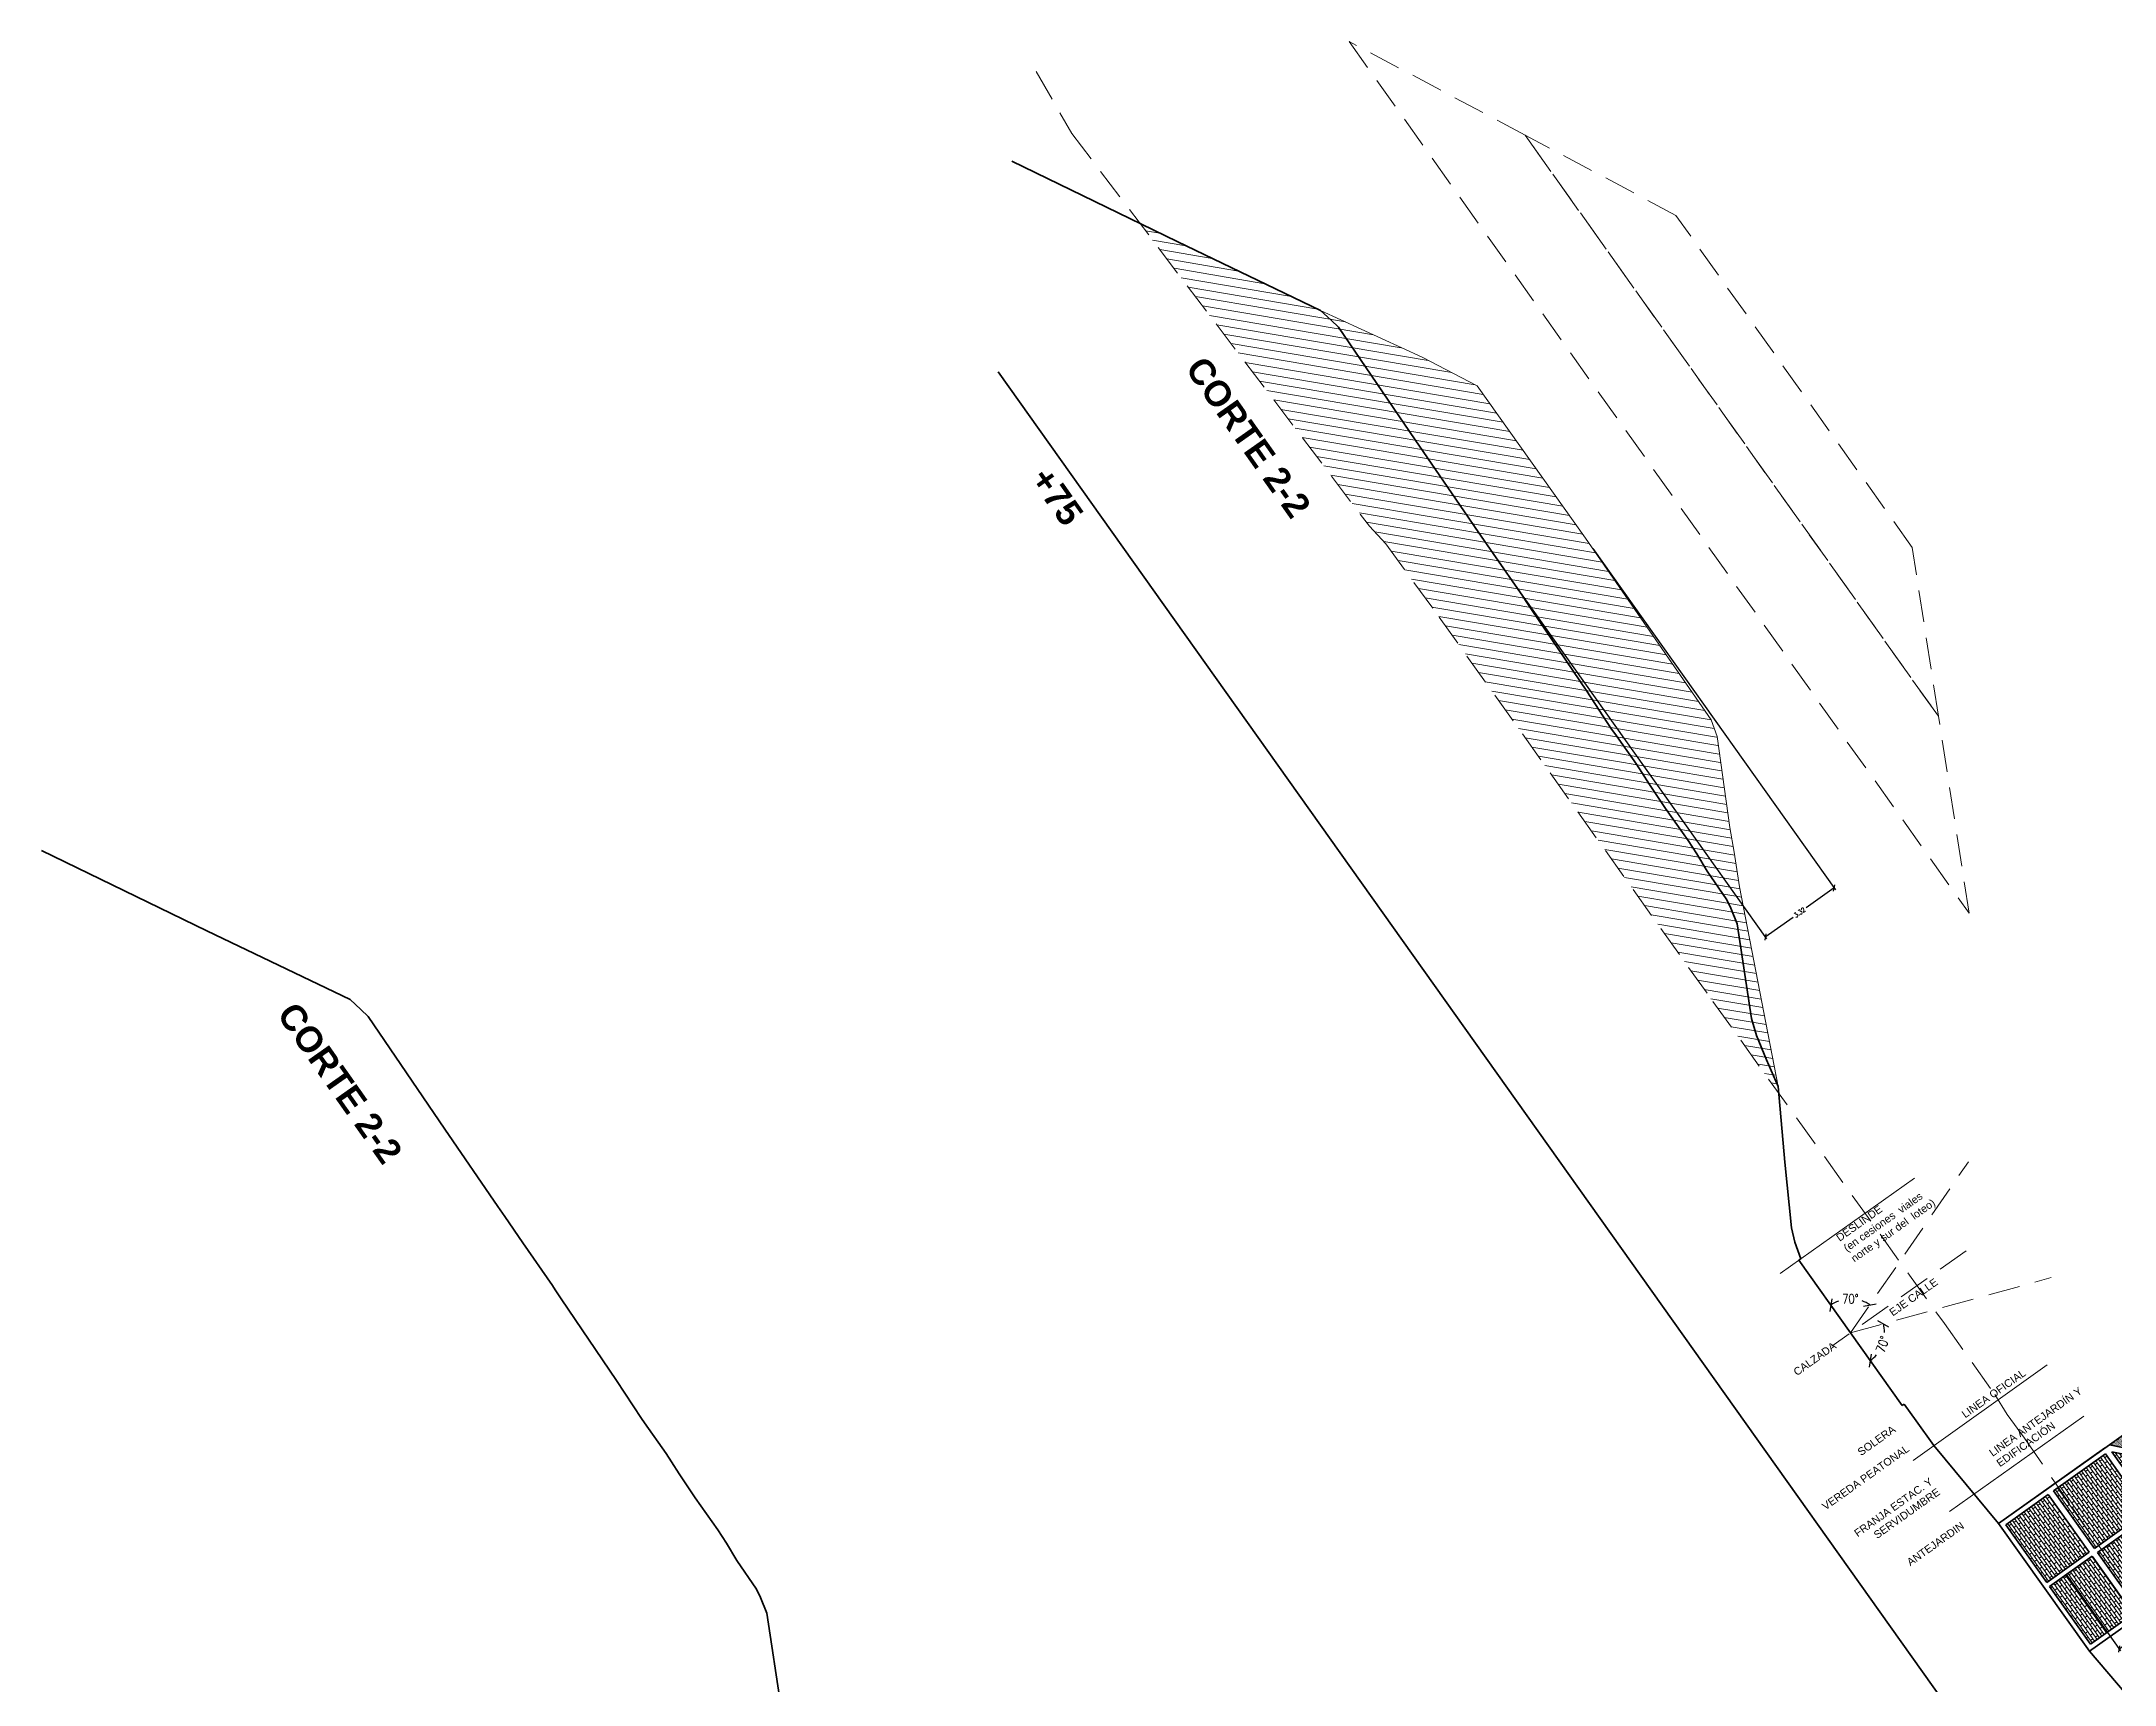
# Model space of a CAD drawing. Header units: metres. Extents: x 12 to 777, y -493 to 333.
# Drawn here: x 636.3 to 717.7, y -113.9 to -49.4 of the extents above; entities that cross this region are included whole.
import ezdxf

# ---------------------------------------------------------------- set-up
doc = ezdxf.new("R2010")
doc.units = ezdxf.units.M
doc.header["$LTSCALE"] = 5
doc.header["$MEASUREMENT"] = 0
doc.linetypes.add('HIDDEN', pattern=[0.375, 0.25, -0.125])
doc.layers.get('0').update_dxf_attribs({"color": 30})
for name, color, linetype, lineweight in [('A-ANNO-DIMS', 3, 'Continuous', 18), ('A-ANNO-TEXT', 3, 'Continuous', 18), ('A-ELEV-MBE1', 7, 'Continuous', 35), ('A-ELEV-OVHD', 3, 'HIDDEN', 18), ('A-ELEV-PATT', 8, 'Continuous', 18), ('A-SECT-MCUT', 7, 'Continuous', 35), ('G-ANNO-SYMB', 3, 'Continuous', 18), ('U-BLDG-TYPE', 7, 'Continuous', 35)]:
    doc.layers.add(name, color=color, linetype=linetype, lineweight=lineweight)
doc.styles.add('E-ARIAL', font='arial.ttf')
doc.styles.add('E-ROMANS', font='romans.shx', dxfattribs={"width": 0.8})
doc.dimstyles.new('E-0100_TICK_18', dxfattribs={"dimscale": 0.001, "dimtxt": 180, "dimasz": 180, "dimexe": 90, "dimexo": 60, "dimgap": 90, "dimtad": 0, "dimzin": 0, "dimdsep": 46, "dimtxsty": 'E-ROMANS', "dimblk": 'OBLIQUE', "dimcen": 90, "dimclrd": 256, "dimclre": 256, "dimclrt": 256, "dimadec": 0, "dimazin": 0, "dimtfac": 1, "dimtmove": 1, "dimatfit": 3, "dimldrblk": 'OPEN90', "dimfxl": 1, "dimtfill": 1, "dimtolj": 1, "dimtzin": 0, "dimarcsym": 0})
doc.dimstyles.new('E-0200_TICK_18', dxfattribs={"dimscale": 0.001, "dimtxt": 360, "dimasz": 360, "dimexe": 180, "dimexo": 120, "dimgap": 180, "dimtad": 0, "dimzin": 0, "dimdsep": 46, "dimtxsty": 'E-ROMANS', "dimblk": 'OBLIQUE', "dimcen": 180, "dimclrd": 256, "dimclre": 256, "dimclrt": 256, "dimadec": 0, "dimazin": 0, "dimtfac": 1, "dimtmove": 1, "dimatfit": 3, "dimldrblk": 'OPEN90', "dimfxl": 1, "dimtfill": 1, "dimtolj": 1, "dimtzin": 0, "dimarcsym": 0})

# ---------------------------------------------------------------- blocks, each defined once
blk = doc.blocks.new('_Oblique')
at = {"color": 0, "linetype": 'ByBlock', "lineweight": -2}
blk.add_line((-0.5, -0.5), (0.5, 0.5), dxfattribs=at)
blk = doc.blocks.new('*D466')
at = {"layer": 'A-ANNO-DIMS', "lineweight": -2, "transparency": 16777216}
for start, end in [(110.90549, 125.41278), (55.41278, 69.92007)]:
    blk.add_arc((707.309, -100.11), 1.337, start, end, dxfattribs=at)
at = {"layer": 'A-ANNO-DIMS', "lineweight": -2, "transparency": 16777216, "xscale": 0.3599999999999999, "yscale": 0.3599999999999999, "zscale": 0.3599999999999999}
for p, rotation in [((706.534, -99.021), 215.4127814502131), ((708.067, -99.009), 325.4127811908098)]:
    blk.add_blockref('_Oblique', p, dxfattribs=dict(at, rotation=rotation))
at = {"layer": 'A-ANNO-DIMS', "transparency": 16777216, "insert": (707.299, -98.773), "char_height": 0.36, "attachment_point": 5, "rotation": 0.41278, "style": 'E-ROMANS', "bg_fill": 3, "box_fill_scale": 1.25, "bg_fill_color": 256, "bg_fill_true_color": 13158600, "bg_fill_transparency": 0}
blk.add_mtext('\\A1;70°', dxfattribs=at)
blk = doc.blocks.new('_Open90')
at = {"color": 0, "linetype": 'ByBlock', "lineweight": -2}
for p, q in [((0, 0), (-1, 0)), ((-0.5, 0.5), (0, 0)), ((0, 0), (-0.5, -0.5))]:
    blk.add_line(p, q, dxfattribs=at)
blk = doc.blocks.new('*D467')
at = {"layer": 'A-ANNO-DIMS', "lineweight": -2, "transparency": 16777216}
for start, end in [(0.90549, 15.41278), (305.41278, 319.92007)]:
    blk.add_arc((707.309, -100.11), 1.337, start, end, dxfattribs=at)
for p, xscale, yscale, zscale, rotation in [((708.597, -99.755), 0.36, 0.36, 0.36, 105.4127811948426), ((708.083, -101.2), 0.3599999999999999, 0.3599999999999999, 0.3599999999999999, 215.4127813763303)]:
    blk.add_blockref('_Oblique', p, dxfattribs=dict(at, xscale=xscale, yscale=yscale, zscale=zscale, rotation=rotation))
at = {"layer": 'A-ANNO-DIMS', "transparency": 16777216, "insert": (708.568, -100.558), "char_height": 0.36, "attachment_point": 5, "rotation": 70.41278, "style": 'E-ROMANS', "bg_fill": 3, "box_fill_scale": 1.25, "bg_fill_color": 256, "bg_fill_true_color": 13158600, "bg_fill_transparency": 0}
blk.add_mtext('\\A1;70°', dxfattribs=at)
blk = doc.blocks.new('P')
h = blk.add_hatch()
h.set_pattern_fill('ANGLE', color=256, style=0)
h.set_pattern_definition([(0, (170.91, -301.839), (0, 6.985), [5.08, -1.905]), (90, (170.91, -301.839), (-6.985, 4e-16), [5.08, -1.905])])
h.paths.add_polyline_path([(173.77, -298.764), (171.63, -298.764), (170.91, -301.839)])
at = {"layer": 'A-ELEV-PATT'}
h = blk.add_hatch(dxfattribs=at)
h.set_pattern_fill('DOTS', color=8, scale=0.03, angle=16.64488, style=0)
h.set_pattern_definition([(16.6449, (170.910177, -301.839314), (0.00917307, 0.05245027), [0, -0.047625])])
h.paths.add_polyline_path([(170.91, -301.839), (173.77, -298.764), (171.63, -298.764)])
h = blk.add_hatch(dxfattribs=at)
h.set_pattern_fill('AR-BRSTD', color=8, scale=0.0017, angle=16.64488, style=0)
h.set_pattern_definition([(269.99686, (228.6321, -181.905), (-0.11516106, 6.3e-06), []), (179.99686, (228.6321, -181.905), (-0.1151516, 0.1727263), [0.11516106, -0.11516106])])
h.paths.add_polyline_path([(174.11, -301.939), (174.11, -304.714), (176.61, -304.714), (176.61, -301.939)])
h.paths.add_polyline_path([(174.11, -298.964), (174.11, -301.739), (176.61, -301.739), (176.61, -298.964)])
h.paths.add_polyline_path([(176.862, -298.964), (176.862, -301.739), (178.91, -301.739), (178.91, -298.964)])
h.paths.add_polyline_path([(176.862, -301.939), (176.862, -304.714), (178.91, -304.714), (178.91, -301.939)])
h.paths.add_polyline_path([(173.858, -299.04), (171.254, -301.839), (173.858, -304.639)])
at = {"layer": 'A-SECT-MCUT'}
for p, q in [((170.91, -301.839), (173.77, -298.764)), ((171.63, -298.764), (170.91, -301.839)), ((171.254, -301.839), (173.858, -299.04)), ((173.77, -298.764), (171.63, -298.764)), ((173.77, -298.764), (179.11, -298.764)), ((173.858, -299.04), (173.858, -304.639)), ((174.01, -298.764), (179.11, -298.764)), ((174.11, -298.964), (176.61, -298.964)), ((174.11, -298.964), (174.11, -301.739)), ((176.61, -298.964), (176.61, -301.739)), ((176.862, -298.964), (178.91, -298.964)), ((176.862, -298.964), (176.862, -301.739)), ((178.91, -298.964), (178.91, -301.739)), ((179.11, -298.764), (179.11, -304.914)), ((179.11, -298.764), (179.11, -304.914)), ((173.77, -304.914), (170.91, -301.839)), ((173.858, -304.639), (171.254, -301.839)), ((174.11, -301.939), (174.11, -304.714)), ((176.61, -301.939), (176.61, -304.714)), ((176.862, -301.939), (176.862, -304.714)), ((178.91, -301.939), (178.91, -304.714)), ((179.11, -304.914), (173.77, -304.914)), ((179.11, -304.914), (174.01, -304.914)), ((176.61, -304.714), (174.11, -304.714)), ((178.91, -304.714), (176.862, -304.714))]:
    blk.add_line(p, q, dxfattribs=at)
for points in [[(176.61, -301.739), (174.11, -301.739)], [(178.91, -301.739), (176.862, -301.739)], [(176.61, -301.939), (174.11, -301.939)], [(178.91, -301.939), (176.862, -301.939)]]:
    blk.add_lwpolyline(points, dxfattribs=at)
blk = doc.blocks.new('*D470')
at = {"layer": 'A-ANNO-DIMS', "lineweight": -2, "transparency": 16777216}
for p, q in [((722.764, -104.586), (724.911, -107.607)), ((724.859, -107.533), (721.607, -109.846)), ((715.755, -109.57), (717.902, -112.59)), ((717.85, -112.516), (721.102, -110.204))]:
    blk.add_line(p, q, dxfattribs=at)
at = {"layer": 'A-ANNO-DIMS', "lineweight": -2, "transparency": 16777216, "xscale": 0.18, "yscale": 0.18, "zscale": 0.18}
for p, rotation in [((724.859, -107.533), 35.41278118751706), ((717.85, -112.516), 215.4127811875171)]:
    blk.add_blockref('_Oblique', p, dxfattribs=dict(at, rotation=rotation))
at = {"layer": 'A-ANNO-DIMS', "transparency": 16777216, "insert": (721.355, -110.025), "char_height": 0.18, "attachment_point": 5, "rotation": 35.41278, "style": 'E-ROMANS', "bg_fill": 3, "box_fill_scale": 1.25, "bg_fill_color": 256, "bg_fill_true_color": 13158600, "bg_fill_transparency": 0}
blk.add_mtext('\\A1;8.60', dxfattribs=at)
blk = doc.blocks.new('*D471')
at = {"layer": 'A-ANNO-DIMS', "lineweight": -2, "transparency": 16777216}
for p, q in [((697.187, -69.31), (706.717, -82.714)), ((694.482, -71.233), (704.012, -84.637)), ((706.665, -82.641), (705.564, -83.423)), ((703.96, -84.564), (705.06, -83.782))]:
    blk.add_line(p, q, dxfattribs=at)
at = {"layer": 'A-ANNO-DIMS', "lineweight": -2, "transparency": 16777216, "xscale": 0.18, "yscale": 0.18, "zscale": 0.18}
for p, rotation in [((706.665, -82.641), 35.4127810874846), ((703.96, -84.564), 215.4127810874846)]:
    blk.add_blockref('_Oblique', p, dxfattribs=dict(at, rotation=rotation))
at = {"layer": 'A-ANNO-DIMS', "transparency": 16777216, "insert": (705.312, -83.602), "char_height": 0.18, "attachment_point": 5, "rotation": 35.41278, "style": 'E-ROMANS', "bg_fill": 3, "box_fill_scale": 1.25, "bg_fill_color": 256, "bg_fill_true_color": 13158600, "bg_fill_transparency": 0}
blk.add_mtext('\\A1;3.32', dxfattribs=at)

msp = doc.modelspace()

# ---------------------------------------------------------------- linework, layer by layer
at = {"layer": 'A-ANNO-DIMS'}
msp.add_lwpolyline([(704.469, -90.434), (702.956, -82.593), (702.744, -81.229), (702.576, -80.271), (702.07, -76.699), (702.07, -76.699), (701.843, -76.04), (696.906, -68.906), (692.653, -62.924), (690.487, -61.807), (686.504, -59.962)], dxfattribs=at)
at = {"layer": 'A-ELEV-MBE1'}
msp.add_lwpolyline([(710.577, -104.535), (713.122, -107.595), (713.122, -107.595), (713.122, -107.595), (713.122, -107.595), (713.122, -107.595)], dxfattribs=at)
at = {"layer": 'A-ELEV-OVHD'}
for p, q in [((707.309, -100.11), (711.943, -93.389)), ((711.843, -96.886), (706.575, -100.632))]:
    msp.add_line(p, q, dxfattribs=at)
for points in [[(694.535, -53.082), (687.626, -49.405), (711.964, -83.635), (710.76, -75.902)], [(700.457, -56.234), (694.535, -53.082), (710.76, -75.902), (709.728, -69.274), (700.457, -56.234)]]:
    msp.add_lwpolyline(points, close=True, dxfattribs=at)
msp.add_lwpolyline([(675.345, -50.582), (676.739, -53.017), (688.425, -68.438), (689.071, -69.125), (691.166, -72.01), (701.905, -87.097), (710.992, -99.746), (712.969, -102.531), (713.458, -103.316), (714.132, -104.24), (715.992, -106.941), (717.706, -109.404)], dxfattribs=at)
at = {"layer": 'A-SECT-MCUT'}
msp.add_line((759.932, -183.443), (673.855, -62.377), dxfattribs=at)
msp.add_lwpolyline([(636.294, -81.166), (642.783, -84.324), (648.415, -87.024), (648.83, -87.412), (649.117, -87.691), (652.123, -92.109), (654.214, -95.144), (654.484, -95.544), (655.188, -96.57), (656.357, -98.247), (656.459, -98.42), (656.691, -98.772), (658.862, -101.978), (659.843, -103.467), (659.97, -103.645), (660.815, -104.846), (661.029, -105.169), (661.329, -105.636), (661.952, -106.582), (662.847, -107.84), (663.188, -108.369), (663.59, -109.043), (664.363, -110.175), (664.521, -110.503), (664.773, -111.118), (665.336, -114.83)], dxfattribs=at)

# ---------------------------------------------------------------- texts
at = {"layer": 'A-ANNO-TEXT', "char_height": 1, "attachment_point": 1, "rotation": 305.16161, "style": 'E-ARIAL'}
for s, insert in [('{\\fArial|b1|i0|c0|p34;CORTE 2-2}', (681.982, -61.672)), ('{\\fArial|b1|i0|c0|p34;+75}', (675.89, -66.004)), ('{\\fArial|b1|i0|c0|p34;CORTE 2-2}', (646.322, -87.027))]:
    msp.add_mtext(s, dxfattribs=dict(at, insert=insert))
at = {"layer": 'A-ANNO-TEXT', "char_height": 0.3, "width": 4.67313, "attachment_point": 6, "rotation": 35.41278, "style": 'E-ARIAL'}
for s, insert in [('SOLERA', (709.022, -103.846)), ('\\pt4;VEREDA PEATONAL', (709.561, -104.603)), ('\\pt4;FRANJA ESTAC. Y SERVIDUMBRE', (710.627, -106.102)), ('\\pt4;ANTEJARDIN', (711.714, -107.631))]:
    msp.add_mtext(s, dxfattribs=dict(at, insert=insert))

# ---------------------------------------------------------------- next in the draw order: dimensions: what is measured, and where the dimension line sits
at = {"layer": 'A-ANNO-DIMS'}
dim = msp.add_angular_dim_2l(base=(707.57, -98.799), line1=((707.309, -100.11, -791.211), (711.943, -93.389, -791.211)), line2=((709.482, -103.166, -791.211), (705.715, -97.869, -791.211)), dimstyle='E-0200_TICK_18', dxfattribs=at)
dim.commit()
dim.dimension.update_dxf_attribs({"geometry": '*D466', "text_midpoint": (707.299, -98.773, -791.211)})

# ---------------------------------------------------------------- next in the draw order: linework, layer by layer
at = {"layer": 'A-ELEV-OVHD'}
msp.add_line((707.309, -100.11), (715.179, -97.94), dxfattribs=at)
at = {"layer": 'A-SECT-MCUT', "color": 6}
for p in [(705.362, -97.2), (709.337, -102.963)]:
    msp.add_line(p, (705.281, -97.258), dxfattribs=at)
at = {"layer": 'A-SECT-MCUT'}
msp.add_lwpolyline([(674.383, -54.104), (680.872, -57.262), (686.504, -59.962), (686.919, -60.349), (687.206, -60.629), (690.213, -65.046), (692.303, -68.082), (692.574, -68.482), (693.278, -69.508), (694.447, -71.184), (694.548, -71.358), (694.78, -71.709), (696.952, -74.916), (697.932, -76.405), (698.06, -76.582), (698.905, -77.783), (699.118, -78.107), (699.418, -78.574), (700.041, -79.519), (700.936, -80.777), (701.278, -81.307), (701.679, -81.98), (702.452, -83.112), (702.611, -83.44), (702.862, -84.055), (703.425, -87.768), (703.617, -88.427), (704.007, -89.388), (704.469, -90.434), (704.729, -93.402), (704.988, -95.982), (705.128, -96.548), (705.362, -97.2)], dxfattribs=at)

# ---------------------------------------------------------------- next in the draw order: texts
at = {"layer": 'A-ANNO-TEXT', "insert": (707.11, -96.857), "char_height": 0.3, "width": 4.67313, "attachment_point": 4, "rotation": 35.41278, "style": 'E-ARIAL'}
msp.add_mtext('\\pt4;DESLINDE \\P(en cesiones  viales norte y sur del  loteo)', dxfattribs=at)

# ---------------------------------------------------------------- next in the draw order: dimensions: what is measured, and where the dimension line sits
at = {"layer": 'A-ANNO-DIMS'}
dim = msp.add_linear_dim(base=(706.665, -82.641), p1=(694.447, -71.184), p2=(697.152, -69.261), angle=35.41278, dimstyle='E-0100_TICK_18', dxfattribs=at)
dim.commit()
dim.dimension.update_dxf_attribs({"geometry": '*D471', "text_midpoint": (705.312, -83.602)})
dim = msp.add_angular_dim_2l(base=(708.451, -100.804), line1=((707.309, -100.11, -791.211), (715.179, -97.94, -791.211)), line2=((705.715, -97.869, -791.211), (709.482, -103.166, -791.211)), dimstyle='E-0200_TICK_18', dxfattribs=at)
dim.commit()
dim.dimension.update_dxf_attribs({"geometry": '*D467', "text_midpoint": (708.568, -100.558, -791.211)})

# ---------------------------------------------------------------- next in the draw order: hatches: boundary and pattern name
at = {"layer": 'A-ELEV-PATT'}
h = msp.add_hatch(dxfattribs=at)
h.set_pattern_fill('ANSI31', color=256, scale=0.1, style=0)
h.set_pattern_definition([(350.41278, (0, 0), (0.05287924, 0.31306555), [])])
h.paths.add_polyline_path([(702.956, -82.593), (704.018, -89.415), (704.469, -90.434)], flags=17)
h.paths.add_polyline_path([(702.385, -78.919), (702.014, -76.535), (701.843, -76.04), (696.906, -68.906), (692.653, -62.924), (690.487, -61.807), (687.044, -60.212), (702.956, -82.593), (702.744, -81.229), (702.576, -80.271)], flags=16)
h.paths.add_polyline_path([(702.956, -82.593), (687.044, -60.212), (686.504, -59.962), (686.919, -60.349), (687.206, -60.629), (690.213, -65.046), (692.303, -68.082), (692.574, -68.482), (693.278, -69.508), (694.447, -71.184), (694.548, -71.358), (694.78, -71.709), (696.952, -74.916), (697.932, -76.405), (698.06, -76.582), (698.905, -77.783), (699.118, -78.107), (699.418, -78.574), (700.041, -79.519), (700.936, -80.777), (701.278, -81.307), (701.679, -81.98), (702.452, -83.112), (702.611, -83.44), (702.862, -84.055), (703.425, -87.768), (703.617, -88.427), (704.007, -89.388), (704.018, -89.415)], flags=17)
h.paths.add_polyline_path([(686.919, -60.349), (686.504, -59.962), (680.872, -57.262), (679.42, -56.555), (688.425, -68.438), (689.071, -69.125), (691.166, -72.01), (701.905, -87.097), (704.493, -90.699), (704.469, -90.434), (704.007, -89.388), (703.617, -88.427), (703.425, -87.768), (702.862, -84.055), (702.611, -83.44), (702.452, -83.112), (701.679, -81.98), (701.278, -81.307), (700.936, -80.777), (700.041, -79.519), (699.418, -78.574), (699.118, -78.107), (698.905, -77.783), (698.06, -76.582), (697.932, -76.405), (696.952, -74.916), (694.78, -71.709), (694.548, -71.358), (694.447, -71.184), (693.278, -69.508), (692.574, -68.482), (692.303, -68.082), (690.213, -65.046), (687.206, -60.629)])

# ---------------------------------------------------------------- next in the draw order: linework, layer by layer
at = {"layer": 'A-ELEV-MBE1'}
msp.add_line((709.882, -103.557), (709.418, -102.905), dxfattribs=at)
at = {"layer": 'A-SECT-MCUT', "color": 6}
for p, q in [((709.418, -102.905), (709.337, -102.963)), ((710.577, -104.535), (709.882, -103.557))]:
    msp.add_line(p, q, dxfattribs=at)
at = {"layer": 'G-ANNO-SYMB'}
for p, q in [((709.815, -94.034), (704.547, -97.779)), ((715.03, -101.369), (709.762, -105.114)), ((716.461, -103.381), (711.193, -107.126))]:
    msp.add_line(p, q, dxfattribs=at)

# ---------------------------------------------------------------- next in the draw order: block references
at = {"layer": 'U-BLDG-TYPE', "xscale": -1, "rotation": 35.41278124656754}
msp.add_blockref('P', (685.973, 239.685), dxfattribs=at)

# ---------------------------------------------------------------- next in the draw order: texts
at = {"layer": 'A-ANNO-TEXT', "char_height": 0.3, "width": 4.67313, "rotation": 35.41278, "style": 'E-ARIAL'}
for s, insert, attachment_point in [('\\pt4;EJE CALLE', (708.881, -99.347), 4), ('\\pt4;CALZADA', (706.693, -100.569), 6), ('\\pt4;LINEA OFICIAL', (711.724, -103.347), 4), ('\\pt4;LINEA ANTEJARDÍN Y EDIFICACIÓN', (712.944, -105.063), 4)]:
    msp.add_mtext(s, dxfattribs=dict(at, insert=insert, attachment_point=attachment_point))

# ---------------------------------------------------------------- next in the draw order: dimensions: what is measured, and where the dimension line sits
at = {"layer": 'A-ANNO-DIMS'}
dim = msp.add_linear_dim(base=(724.859, -107.533), p1=(715.72, -109.521), p2=(722.729, -104.537), angle=35.41278, dimstyle='E-0100_TICK_18', dxfattribs=at)
dim.commit()
dim.dimension.update_dxf_attribs({"geometry": '*D470', "text_midpoint": (721.355, -110.025)})

# ---------------------------------------------------------------- next in the draw order: linework, layer by layer
at = {"layer": 'A-SECT-MCUT'}
msp.add_lwpolyline([(713.122, -107.595), (713.122, -107.595), (716.685, -112.608), (718.884, -115.183), (733.053, -135.109), (734.624, -138.01), (745.228, -152.924), (747.264, -155.616), (750.828, -160.629)], dxfattribs=at)

doc.saveas('drawing.dxf')
